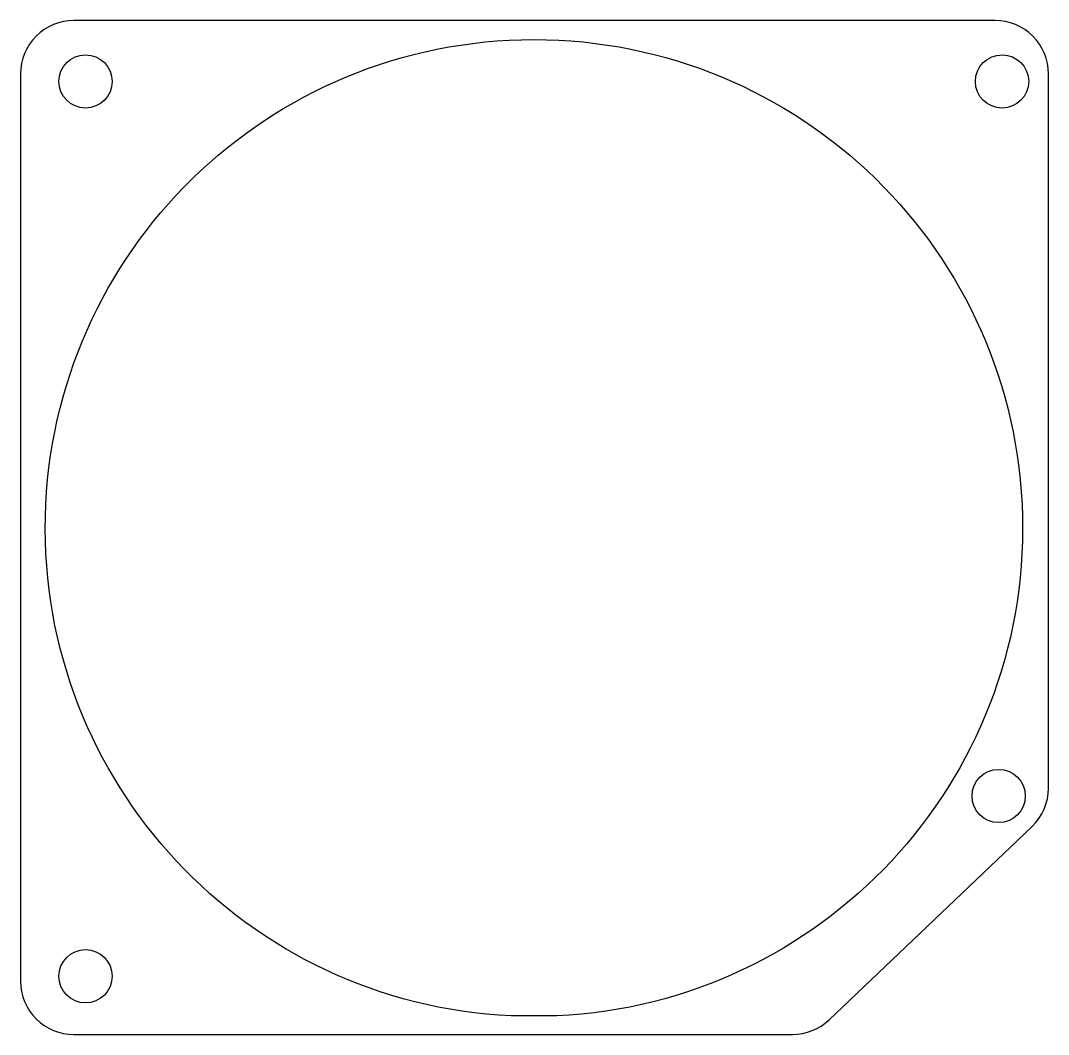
# Model space of a CAD drawing. Header units: millimetres. Extents: x -24 to 24.2, y -23.7 to 23.9.
import ezdxf

# ---------------------------------------------------------------- set-up
doc = ezdxf.new("R2010")
doc.units = ezdxf.units.MM
doc.layers.get('0').update_dxf_attribs({"linetype": 'CONTINUOUS'})

msp = doc.modelspace()

# ---------------------------------------------------------------- linework, layer by layer
for points in [[(12.163, -23.732, 0.192613), (13.888, -23.042), (23.4, -13.98, 0.205227), (24.176, -12.17), (24.176, 21.359, 0.414214), (21.676, 23.859), (-21.549, 23.859, 0.414214), (-24.049, 21.359), (-24.049, -21.232, 0.414214), (-21.549, -23.732)], [(1.109, -22.862), (-1.035, -22.862, -42.750971)]]:
    msp.add_lwpolyline(points, format="xyb", close=True)
for centre in [(-21, 21), (22, 21), (21.841, -12.538), (-21, -21)]:
    msp.add_circle(centre, 1.25)

doc.saveas('drawing.dxf')
